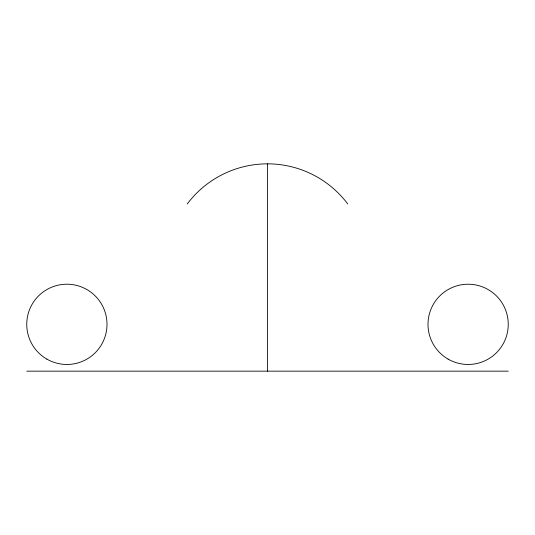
<?xml version="1.0" encoding="UTF-8"?>
<svg xmlns="http://www.w3.org/2000/svg" width="535" height="535" viewBox="0 0 535 535"><rect width="100%" height="100%" fill="white"/><g stroke="black" fill="none" stroke-linecap="round" stroke-linejoin="round"><path stroke-width="0.8" d="M26.75 371.156L508.25 371.156M267.5 163.844L267.5 371.156M187.25 203.969A100.312 100.312 0 0 1 347.75 203.969M448.062 359.092A40.125 40.125 0 0 0 508.25 324.344A40.125 40.125 0 0 0 448.062 289.596A40.125 40.125 0 0 0 448.062 359.092M46.812 359.092A40.125 40.125 0 0 0 107.007 324.344A40.125 40.125 0 0 0 46.812 289.589A40.125 40.125 0 0 0 46.812 359.092"/></g></svg>
